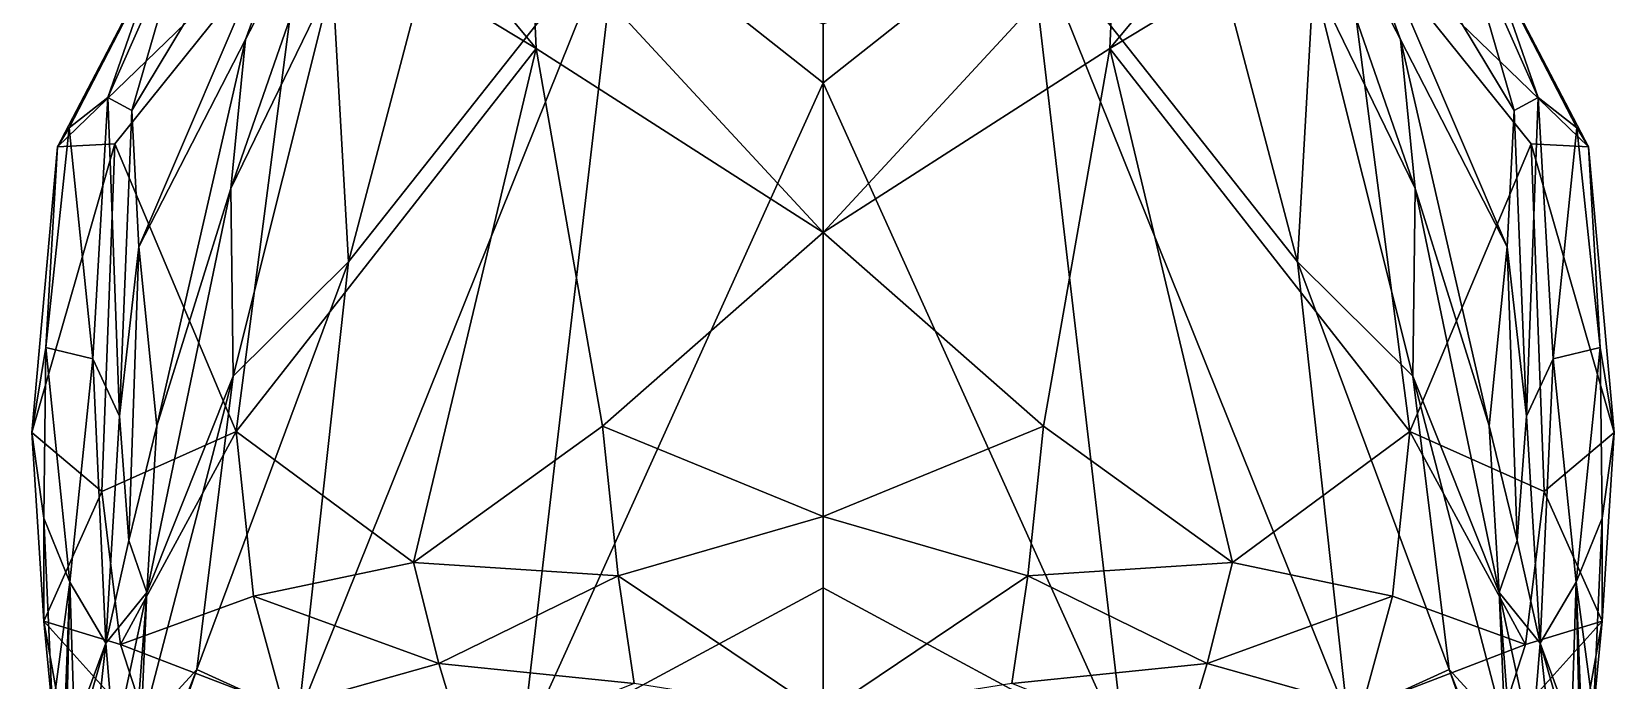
# Model space of a CAD drawing. Extents: x -0.66 to 0.66, y -2.3 to 3.93.
# Drawn here: x -0.1628 to 0.1628, y -1.8142 to -1.6807 of the extents above; entities that cross this region are included whole.
import ezdxf

# ---------------------------------------------------------------- set-up
doc = ezdxf.new("R2010")
doc.units = 0
doc.layers.add('PARASAUR$LWO', color=1, linetype='CONTINUOUS')

msp = doc.modelspace()

# ---------------------------------------------------------------- linework, layer by layer
at = {"layer": 'PARASAUR$LWO'}
for points in [[(-0.04214, -1.65796, 3.14169), (0, -1.69129, 3.16602), (0, -1.54982, 3.24931)], [(0, -1.69129, 3.16602), (0.04214, -1.65796, 3.14169), (0, -1.54982, 3.24931)], [(-0.1132, -1.59692, 2.79572), (-0.11897, -1.6308, 2.71685), (-0.14711, -1.69428, 2.78614)], [(-0.1132, -1.59692, 2.79572), (-0.14711, -1.69428, 2.78614), (-0.14217, -1.69694, 2.82804)], [(-0.09584, -1.62001, 2.88929), (-0.1132, -1.59692, 2.79572), (-0.14217, -1.69694, 2.82804)], [(0.1132, -1.59692, 2.79572), (0.09584, -1.62001, 2.88929), (0.14217, -1.69694, 2.82804)], [(0.11897, -1.6308, 2.71685), (0.1132, -1.59692, 2.79572), (0.14711, -1.69428, 2.78614)], [(0.14711, -1.69428, 2.78614), (0.1132, -1.59692, 2.79572), (0.14217, -1.69694, 2.82804)], [(-0.09758, -1.72809, 3.0073), (-0.06612, -1.60858, 3.11015), (-0.10088, -1.66996, 2.98053)], [(-0.04214, -1.65796, 3.14169), (-0.06612, -1.60858, 3.11015), (-0.09758, -1.72809, 3.0073)], [(0.06612, -1.60858, 3.11015), (0.04214, -1.65796, 3.14169), (0.09758, -1.72809, 3.0073)], [(0.06612, -1.60858, 3.11015), (0.09758, -1.72809, 3.0073), (0.10088, -1.66996, 2.98053)], [(-0.14072, -1.72498, 2.8567), (-0.09584, -1.62001, 2.88929), (-0.14217, -1.69694, 2.82804)], [(-0.09584, -1.62001, 2.88929), (-0.14072, -1.72498, 2.8567), (-0.11878, -1.68236, 2.8978)], [(-0.09584, -1.62001, 2.88929), (-0.11878, -1.68236, 2.8978), (-0.09566, -1.63781, 2.93107)], [(0.11878, -1.68236, 2.8978), (0.09584, -1.62001, 2.88929), (0.09566, -1.63781, 2.93107)], [(0.14072, -1.72498, 2.8567), (0.09584, -1.62001, 2.88929), (0.11878, -1.68236, 2.8978)], [(0.09584, -1.62001, 2.88929), (0.14072, -1.72498, 2.8567), (0.14217, -1.69694, 2.82804)], [(-0.10672, -1.65533, 2.65211), (-0.10909, -1.62395, 2.61081), (-0.05897, -1.68418, 2.61121)], [(-0.06025, -1.6569, 2.56678), (-0.05897, -1.68418, 2.61121), (-0.10909, -1.62395, 2.61081)], [(0.10909, -1.62395, 2.61081), (0.10672, -1.65533, 2.65211), (0.05897, -1.68418, 2.61121)], [(0.05897, -1.68418, 2.61121), (0.06025, -1.6569, 2.56678), (0.10909, -1.62395, 2.61081)], [(-0.10672, -1.65533, 2.65211), (-0.15742, -1.70446, 2.69461), (-0.11897, -1.6308, 2.71685)], [(-0.15742, -1.70446, 2.69461), (-0.15505, -1.70054, 2.73871), (-0.11897, -1.6308, 2.71685)], [(-0.15505, -1.70054, 2.73871), (-0.14711, -1.69428, 2.78614), (-0.11897, -1.6308, 2.71685)], [(0.15742, -1.70446, 2.69461), (0.10672, -1.65533, 2.65211), (0.11897, -1.6308, 2.71685)], [(0.15505, -1.70054, 2.73871), (0.15742, -1.70446, 2.69461), (0.11897, -1.6308, 2.71685)], [(0.14711, -1.69428, 2.78614), (0.15505, -1.70054, 2.73871), (0.11897, -1.6308, 2.71685)], [(-0.09566, -1.63781, 2.93107), (-0.12176, -1.71299, 2.91433), (-0.10088, -1.66996, 2.98053)], [(-0.12176, -1.71299, 2.91433), (-0.09566, -1.63781, 2.93107), (-0.11878, -1.68236, 2.8978)], [(0.12176, -1.71299, 2.91433), (0.09566, -1.63781, 2.93107), (0.10088, -1.66996, 2.98053)], [(0.09566, -1.63781, 2.93107), (0.12176, -1.71299, 2.91433), (0.11878, -1.68236, 2.8978)], [(-0.14567, -1.70385, 2.6633), (-0.15742, -1.70446, 2.69461), (-0.10672, -1.65533, 2.65211)], [(-0.12068, -1.76301, 2.58735), (-0.14567, -1.70385, 2.6633), (-0.10672, -1.65533, 2.65211)], [(-0.05897, -1.68418, 2.61121), (-0.12068, -1.76301, 2.58735), (-0.10672, -1.65533, 2.65211)], [(0.12068, -1.76301, 2.58735), (0.05897, -1.68418, 2.61121), (0.10672, -1.65533, 2.65211)], [(0.14567, -1.70385, 2.6633), (0.12068, -1.76301, 2.58735), (0.10672, -1.65533, 2.65211)], [(0.15742, -1.70446, 2.69461), (0.14567, -1.70385, 2.6633), (0.10672, -1.65533, 2.65211)], [(-0.04214, -1.65796, 3.14169), (-0.09758, -1.72809, 3.0073), (-0.1079, -1.82145, 3.0146)], [(-0.04214, -1.65796, 3.14169), (-0.1079, -1.82145, 3.0146), (-0.06211, -1.82864, 3.06483)], [(-0.04214, -1.65796, 3.14169), (-0.06211, -1.82864, 3.06483), (0, -1.69129, 3.16602)], [(-0.05897, -1.68418, 2.61121), (-0.06025, -1.6569, 2.56678), (0, -1.72208, 2.56163)], [(-0.06025, -1.6569, 2.56678), (0, -1.67912, 2.5256), (0, -1.72208, 2.56163)], [(0.06025, -1.6569, 2.56678), (0.05897, -1.68418, 2.61121), (0, -1.72208, 2.56163)], [(0, -1.67912, 2.5256), (0.06025, -1.6569, 2.56678), (0, -1.72208, 2.56163)], [(0.06211, -1.82864, 3.06483), (0.04214, -1.65796, 3.14169), (0, -1.69129, 3.16602)], [(0.09758, -1.72809, 3.0073), (0.04214, -1.65796, 3.14169), (0.1079, -1.82145, 3.0146)], [(0.1079, -1.82145, 3.0146), (0.04214, -1.65796, 3.14169), (0.06211, -1.82864, 3.06483)], [(-0.12128, -1.75163, 2.93154), (-0.10088, -1.66996, 2.98053), (-0.12176, -1.71299, 2.91433)], [(-0.09758, -1.72809, 3.0073), (-0.10088, -1.66996, 2.98053), (-0.12128, -1.75163, 2.93154)], [(0.10088, -1.66996, 2.98053), (0.09758, -1.72809, 3.0073), (0.12128, -1.75163, 2.93154)], [(0.10088, -1.66996, 2.98053), (0.12128, -1.75163, 2.93154), (0.12176, -1.71299, 2.91433)], [(-0.13699, -1.76185, 2.87356), (-0.11878, -1.68236, 2.8978), (-0.14072, -1.72498, 2.8567)], [(-0.11878, -1.68236, 2.8978), (-0.13699, -1.76185, 2.87356), (-0.12176, -1.71299, 2.91433)], [(0.13699, -1.76185, 2.87356), (0.11878, -1.68236, 2.8978), (0.12176, -1.71299, 2.91433)], [(0.11878, -1.68236, 2.8978), (0.13699, -1.76185, 2.87356), (0.14072, -1.72498, 2.8567)], [(-0.08423, -1.78993, 2.57312), (-0.12068, -1.76301, 2.58735), (-0.05897, -1.68418, 2.61121)], [(-0.04533, -1.76189, 2.58027), (-0.08423, -1.78993, 2.57312), (-0.05897, -1.68418, 2.61121)], [(0, -1.72208, 2.56163), (-0.04533, -1.76189, 2.58027), (-0.05897, -1.68418, 2.61121)], [(0.04533, -1.76189, 2.58027), (0, -1.72208, 2.56163), (0.05897, -1.68418, 2.61121)], [(0.08423, -1.78993, 2.57312), (0.04533, -1.76189, 2.58027), (0.05897, -1.68418, 2.61121)], [(0.12068, -1.76301, 2.58735), (0.08423, -1.78993, 2.57312), (0.05897, -1.68418, 2.61121)], [(0, -1.79516, 3.09592), (0, -1.69129, 3.16602), (-0.06211, -1.82864, 3.06483)], [(0, -1.69129, 3.16602), (0, -1.79516, 3.09592), (0.06211, -1.82864, 3.06483)], [(-0.15014, -1.74804, 2.75273), (-0.14711, -1.69428, 2.78614), (-0.15505, -1.70054, 2.73871)], [(-0.15014, -1.74804, 2.75273), (-0.14468, -1.75982, 2.8079), (-0.14711, -1.69428, 2.78614)], [(-0.14468, -1.75982, 2.8079), (-0.14217, -1.69694, 2.82804), (-0.14711, -1.69428, 2.78614)], [(0.14217, -1.69694, 2.82804), (0.14468, -1.75982, 2.8079), (0.14711, -1.69428, 2.78614)], [(0.14468, -1.75982, 2.8079), (0.15014, -1.74804, 2.75273), (0.14711, -1.69428, 2.78614)], [(0.14711, -1.69428, 2.78614), (0.15014, -1.74804, 2.75273), (0.15505, -1.70054, 2.73871)], [(-0.14217, -1.69694, 2.82804), (-0.14468, -1.75982, 2.8079), (-0.14072, -1.72498, 2.8567)], [(0.14468, -1.75982, 2.8079), (0.14217, -1.69694, 2.82804), (0.14072, -1.72498, 2.8567)], [(-0.15987, -1.74571, 2.69161), (-0.15505, -1.70054, 2.73871), (-0.15742, -1.70446, 2.69461)], [(-0.15987, -1.74571, 2.69161), (-0.15014, -1.74804, 2.75273), (-0.15505, -1.70054, 2.73871)], [(0.15014, -1.74804, 2.75273), (0.15987, -1.74571, 2.69161), (0.15505, -1.70054, 2.73871)], [(0.15505, -1.70054, 2.73871), (0.15987, -1.74571, 2.69161), (0.15742, -1.70446, 2.69461)], [(-0.1483, -1.77534, 2.5919), (-0.16275, -1.76319, 2.6293), (-0.14567, -1.70385, 2.6633)], [(-0.16275, -1.76319, 2.6293), (-0.15742, -1.70446, 2.69461), (-0.14567, -1.70385, 2.6633)], [(-0.16275, -1.76319, 2.6293), (-0.15987, -1.74571, 2.69161), (-0.15742, -1.70446, 2.69461)], [(-0.12068, -1.76301, 2.58735), (-0.1483, -1.77534, 2.5919), (-0.14567, -1.70385, 2.6633)], [(0.1483, -1.77534, 2.5919), (0.12068, -1.76301, 2.58735), (0.14567, -1.70385, 2.6633)], [(0.16275, -1.76319, 2.6293), (0.1483, -1.77534, 2.5919), (0.14567, -1.70385, 2.6633)], [(0.15742, -1.70446, 2.69461), (0.16275, -1.76319, 2.6293), (0.14567, -1.70385, 2.6633)], [(0.15987, -1.74571, 2.69161), (0.16275, -1.76319, 2.6293), (0.15742, -1.70446, 2.69461)], [(-0.12176, -1.71299, 2.91433), (-0.13909, -1.79612, 2.87023), (-0.12128, -1.75163, 2.93154)], [(-0.13909, -1.79612, 2.87023), (-0.12176, -1.71299, 2.91433), (-0.13699, -1.76185, 2.87356)], [(0.13909, -1.79612, 2.87023), (0.12176, -1.71299, 2.91433), (0.12128, -1.75163, 2.93154)], [(0.12176, -1.71299, 2.91433), (0.13909, -1.79612, 2.87023), (0.13699, -1.76185, 2.87356)], [(-0.14276, -1.78539, 2.83933), (-0.14072, -1.72498, 2.8567), (-0.14468, -1.75982, 2.8079)], [(-0.14072, -1.72498, 2.8567), (-0.14276, -1.78539, 2.83933), (-0.13699, -1.76185, 2.87356)], [(0, -1.72208, 2.56163), (0, -1.7805, 2.5938), (-0.04533, -1.76189, 2.58027)], [(0, -1.7805, 2.5938), (0, -1.72208, 2.56163), (0.04533, -1.76189, 2.58027)], [(0.14276, -1.78539, 2.83933), (0.14072, -1.72498, 2.8567), (0.13699, -1.76185, 2.87356)], [(0.14072, -1.72498, 2.8567), (0.14276, -1.78539, 2.83933), (0.14468, -1.75982, 2.8079)], [(-0.1079, -1.82145, 3.0146), (-0.09758, -1.72809, 3.0073), (-0.12881, -1.81194, 2.95426)], [(-0.09758, -1.72809, 3.0073), (-0.12128, -1.75163, 2.93154), (-0.12881, -1.81194, 2.95426)], [(0.09758, -1.72809, 3.0073), (0.1079, -1.82145, 3.0146), (0.12881, -1.81194, 2.95426)], [(0.12128, -1.75163, 2.93154), (0.09758, -1.72809, 3.0073), (0.12881, -1.81194, 2.95426)], [(-0.15987, -1.74571, 2.69161), (-0.16275, -1.76319, 2.6293), (-0.16027, -1.78079, 2.66275)], [(-0.15987, -1.74571, 2.69161), (-0.16027, -1.78079, 2.66275), (-0.1549, -1.79399, 2.71542)], [(-0.15014, -1.74804, 2.75273), (-0.15987, -1.74571, 2.69161), (-0.1549, -1.79399, 2.71542)], [(0.15987, -1.74571, 2.69161), (0.15014, -1.74804, 2.75273), (0.1549, -1.79399, 2.71542)], [(0.16027, -1.78079, 2.66275), (0.15987, -1.74571, 2.69161), (0.1549, -1.79399, 2.71542)], [(0.16275, -1.76319, 2.6293), (0.15987, -1.74571, 2.69161), (0.16027, -1.78079, 2.66275)], [(-0.15014, -1.74804, 2.75273), (-0.1549, -1.79399, 2.71542), (-0.14752, -1.80652, 2.80286)], [(-0.14468, -1.75982, 2.8079), (-0.15014, -1.74804, 2.75273), (-0.14752, -1.80652, 2.80286)], [(0.15014, -1.74804, 2.75273), (0.14468, -1.75982, 2.8079), (0.14752, -1.80652, 2.80286)], [(0.1549, -1.79399, 2.71542), (0.15014, -1.74804, 2.75273), (0.14752, -1.80652, 2.80286)], [(-0.12128, -1.75163, 2.93154), (-0.14031, -1.8245, 2.88518), (-0.12881, -1.81194, 2.95426)], [(-0.14031, -1.8245, 2.88518), (-0.12128, -1.75163, 2.93154), (-0.13909, -1.79612, 2.87023)], [(0.14031, -1.8245, 2.88518), (0.12128, -1.75163, 2.93154), (0.12881, -1.81194, 2.95426)], [(0.12128, -1.75163, 2.93154), (0.14031, -1.8245, 2.88518), (0.13909, -1.79612, 2.87023)], [(-0.14468, -1.75982, 2.8079), (-0.14752, -1.80652, 2.80286), (-0.14276, -1.78539, 2.83933)], [(0.14752, -1.80652, 2.80286), (0.14468, -1.75982, 2.8079), (0.14276, -1.78539, 2.83933)], [(-0.16275, -1.76319, 2.6293), (-0.16023, -1.80201, 2.60632), (-0.16027, -1.78079, 2.66275)], [(-0.16275, -1.76319, 2.6293), (-0.1483, -1.77534, 2.5919), (-0.16023, -1.80201, 2.60632)], [(-0.1483, -1.77534, 2.5919), (-0.12068, -1.76301, 2.58735), (-0.14446, -1.80682, 2.57156)], [(-0.12068, -1.76301, 2.58735), (-0.11713, -1.79686, 2.56592), (-0.14446, -1.80682, 2.57156)], [(-0.13909, -1.79612, 2.87023), (-0.13699, -1.76185, 2.87356), (-0.14276, -1.78539, 2.83933)], [(-0.11713, -1.79686, 2.56592), (-0.12068, -1.76301, 2.58735), (-0.08423, -1.78993, 2.57312)], [(-0.04533, -1.76189, 2.58027), (-0.04215, -1.79271, 2.5832), (-0.08423, -1.78993, 2.57312)], [(-0.04215, -1.79271, 2.5832), (-0.04533, -1.76189, 2.58027), (0, -1.7805, 2.5938)], [(0.04533, -1.76189, 2.58027), (0.04215, -1.79271, 2.5832), (0, -1.7805, 2.5938)], [(0.04215, -1.79271, 2.5832), (0.04533, -1.76189, 2.58027), (0.08423, -1.78993, 2.57312)], [(0.12068, -1.76301, 2.58735), (0.11713, -1.79686, 2.56592), (0.08423, -1.78993, 2.57312)], [(0.11713, -1.79686, 2.56592), (0.12068, -1.76301, 2.58735), (0.14446, -1.80682, 2.57156)], [(0.12068, -1.76301, 2.58735), (0.1483, -1.77534, 2.5919), (0.14446, -1.80682, 2.57156)], [(0.13699, -1.76185, 2.87356), (0.13909, -1.79612, 2.87023), (0.14276, -1.78539, 2.83933)], [(0.1483, -1.77534, 2.5919), (0.16275, -1.76319, 2.6293), (0.16023, -1.80201, 2.60632)], [(0.16023, -1.80201, 2.60632), (0.16275, -1.76319, 2.6293), (0.16027, -1.78079, 2.66275)], [(-0.1483, -1.77534, 2.5919), (-0.14446, -1.80682, 2.57156), (-0.16023, -1.80201, 2.60632)], [(0.14446, -1.80682, 2.57156), (0.1483, -1.77534, 2.5919), (0.16023, -1.80201, 2.60632)], [(0, -1.7805, 2.5938), (0, -1.82098, 2.5968), (-0.04215, -1.79271, 2.5832)], [(0, -1.82098, 2.5968), (0, -1.7805, 2.5938), (0.04215, -1.79271, 2.5832)], [(-0.16027, -1.78079, 2.66275), (-0.15845, -1.82058, 2.63705), (-0.1549, -1.79399, 2.71542)], [(-0.16027, -1.78079, 2.66275), (-0.16023, -1.80201, 2.60632), (-0.15845, -1.82058, 2.63705)], [(0.15845, -1.82058, 2.63705), (0.16027, -1.78079, 2.66275), (0.1549, -1.79399, 2.71542)], [(0.16023, -1.80201, 2.60632), (0.16027, -1.78079, 2.66275), (0.15845, -1.82058, 2.63705)], [(-0.14276, -1.78539, 2.83933), (-0.14752, -1.80652, 2.80286), (-0.13909, -1.79612, 2.87023)], [(0.14752, -1.80652, 2.80286), (0.14276, -1.78539, 2.83933), (0.13909, -1.79612, 2.87023)], [(-0.08423, -1.78993, 2.57312), (-0.07902, -1.81074, 2.5688), (-0.11713, -1.79686, 2.56592)], [(-0.07902, -1.81074, 2.5688), (-0.08423, -1.78993, 2.57312), (-0.04215, -1.79271, 2.5832)], [(0.08423, -1.78993, 2.57312), (0.07902, -1.81074, 2.5688), (0.04215, -1.79271, 2.5832)], [(0.07902, -1.81074, 2.5688), (0.08423, -1.78993, 2.57312), (0.11713, -1.79686, 2.56592)], [(-0.04215, -1.79271, 2.5832), (-0.03885, -1.81484, 2.58795), (-0.07902, -1.81074, 2.5688)], [(-0.03885, -1.81484, 2.58795), (-0.04215, -1.79271, 2.5832), (0, -1.82098, 2.5968)], [(0.04215, -1.79271, 2.5832), (0.03885, -1.81484, 2.58795), (0, -1.82098, 2.5968)], [(0.03885, -1.81484, 2.58795), (0.04215, -1.79271, 2.5832), (0.07902, -1.81074, 2.5688)], [(-0.1549, -1.79399, 2.71542), (-0.15845, -1.82058, 2.63705), (-0.15602, -1.84345, 2.66663)], [(-0.15393, -1.82403, 2.74791), (-0.1549, -1.79399, 2.71542), (-0.15673, -1.84262, 2.71114)], [(-0.1549, -1.79399, 2.71542), (-0.15602, -1.84345, 2.66663), (-0.15673, -1.84262, 2.71114)], [(-0.14752, -1.80652, 2.80286), (-0.1549, -1.79399, 2.71542), (-0.15393, -1.82403, 2.74791)], [(-0.14752, -1.80652, 2.80286), (-0.14581, -1.82739, 2.82669), (-0.13909, -1.79612, 2.87023)], [(-0.13909, -1.79612, 2.87023), (-0.14581, -1.82739, 2.82669), (-0.14163, -1.82947, 2.85852)], [(-0.13909, -1.79612, 2.87023), (-0.14163, -1.82947, 2.85852), (-0.14031, -1.8245, 2.88518)], [(0, -1.85853, 3.05051), (0, -1.79516, 3.09592), (-0.06211, -1.82864, 3.06483)], [(0, -1.79516, 3.09592), (0, -1.85853, 3.05051), (0.06211, -1.82864, 3.06483)], [(0.14163, -1.82947, 2.85852), (0.13909, -1.79612, 2.87023), (0.14031, -1.8245, 2.88518)], [(0.14581, -1.82739, 2.82669), (0.13909, -1.79612, 2.87023), (0.14163, -1.82947, 2.85852)], [(0.14581, -1.82739, 2.82669), (0.14752, -1.80652, 2.80286), (0.13909, -1.79612, 2.87023)], [(0.1549, -1.79399, 2.71542), (0.14752, -1.80652, 2.80286), (0.15393, -1.82403, 2.74791)], [(0.1549, -1.79399, 2.71542), (0.15393, -1.82403, 2.74791), (0.15673, -1.84262, 2.71114)], [(0.15602, -1.84345, 2.66663), (0.1549, -1.79399, 2.71542), (0.15673, -1.84262, 2.71114)], [(0.15845, -1.82058, 2.63705), (0.1549, -1.79399, 2.71542), (0.15602, -1.84345, 2.66663)], [(-0.11713, -1.79686, 2.56592), (-0.11088, -1.8197, 2.55557), (-0.14446, -1.80682, 2.57156)], [(-0.11088, -1.8197, 2.55557), (-0.11713, -1.79686, 2.56592), (-0.07902, -1.81074, 2.5688)], [(0.11713, -1.79686, 2.56592), (0.11088, -1.8197, 2.55557), (0.07902, -1.81074, 2.5688)], [(0.11088, -1.8197, 2.55557), (0.11713, -1.79686, 2.56592), (0.14446, -1.80682, 2.57156)], [(-0.16023, -1.80201, 2.60632), (-0.15505, -1.83121, 2.58862), (-0.15845, -1.82058, 2.63705)], [(-0.15505, -1.83121, 2.58862), (-0.16023, -1.80201, 2.60632), (-0.13803, -1.82668, 2.5589)], [(-0.14446, -1.80682, 2.57156), (-0.13803, -1.82668, 2.5589), (-0.16023, -1.80201, 2.60632)], [(0.16023, -1.80201, 2.60632), (0.15505, -1.83121, 2.58862), (0.13803, -1.82668, 2.5589)], [(0.13803, -1.82668, 2.5589), (0.14446, -1.80682, 2.57156), (0.16023, -1.80201, 2.60632)], [(0.15505, -1.83121, 2.58862), (0.16023, -1.80201, 2.60632), (0.15845, -1.82058, 2.63705)], [(-0.15569, -1.83516, 2.77561), (-0.15141, -1.84228, 2.79728), (-0.14752, -1.80652, 2.80286)], [(-0.15393, -1.82403, 2.74791), (-0.15569, -1.83516, 2.77561), (-0.14752, -1.80652, 2.80286)], [(-0.14581, -1.82739, 2.82669), (-0.14752, -1.80652, 2.80286), (-0.15141, -1.84228, 2.79728)], [(0.14752, -1.80652, 2.80286), (0.14581, -1.82739, 2.82669), (0.15141, -1.84228, 2.79728)], [(0.15141, -1.84228, 2.79728), (0.15569, -1.83516, 2.77561), (0.14752, -1.80652, 2.80286)], [(0.15569, -1.83516, 2.77561), (0.15393, -1.82403, 2.74791), (0.14752, -1.80652, 2.80286)], [(-0.13803, -1.82668, 2.5589), (-0.14446, -1.80682, 2.57156), (-0.11088, -1.8197, 2.55557)], [(0.14446, -1.80682, 2.57156), (0.13803, -1.82668, 2.5589), (0.11088, -1.8197, 2.55557)], [(-0.1079, -1.82145, 3.0146), (-0.12881, -1.81194, 2.95426), (-0.14796, -1.86649, 2.94334)], [(-0.14796, -1.86649, 2.94334), (-0.12881, -1.81194, 2.95426), (-0.14644, -1.85716, 2.91041)], [(-0.12881, -1.81194, 2.95426), (-0.14031, -1.8245, 2.88518), (-0.14644, -1.85716, 2.91041)], [(-0.07902, -1.81074, 2.5688), (-0.07357, -1.82866, 2.57152), (-0.11088, -1.8197, 2.55557)], [(-0.07357, -1.82866, 2.57152), (-0.07902, -1.81074, 2.5688), (-0.03885, -1.81484, 2.58795)], [(0.07902, -1.81074, 2.5688), (0.07357, -1.82866, 2.57152), (0.03885, -1.81484, 2.58795)], [(0.07357, -1.82866, 2.57152), (0.07902, -1.81074, 2.5688), (0.11088, -1.8197, 2.55557)], [(0.12881, -1.81194, 2.95426), (0.1079, -1.82145, 3.0146), (0.14796, -1.86649, 2.94334)], [(0.12881, -1.81194, 2.95426), (0.14796, -1.86649, 2.94334), (0.14644, -1.85716, 2.91041)], [(0.14031, -1.8245, 2.88518), (0.12881, -1.81194, 2.95426), (0.14644, -1.85716, 2.91041)]]:
    msp.add_3dface(points, dxfattribs=at)

doc.saveas('drawing.dxf')
